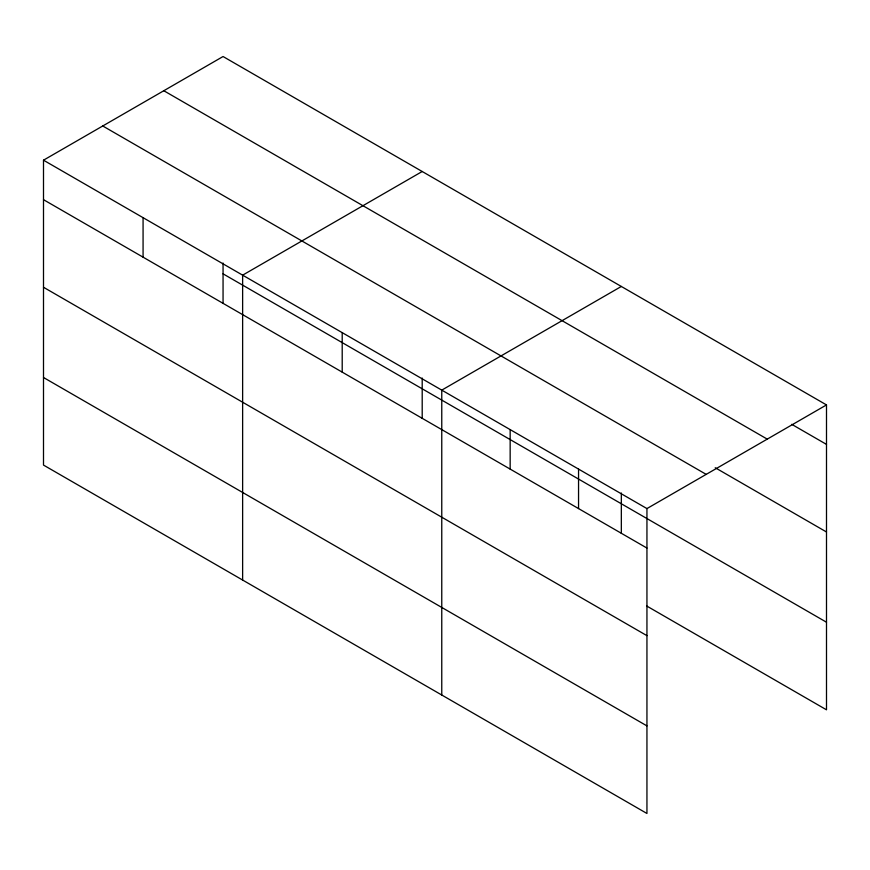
<?xml version="1.0" encoding="UTF-8"?>
<svg xmlns="http://www.w3.org/2000/svg" width="870" height="870" viewBox="0 0 870 870"><rect width="100%" height="100%" fill="white"/><g stroke="black" fill="none" stroke-linecap="round" stroke-linejoin="round"><path stroke-width="1.3" d="M646.943 635.655L646.943 508.58L43.5 160.189L43.5 465.08L646.943 813.472L646.943 635.655L43.5 287.263M646.834 606.075L826.5 709.811L826.5 404.92L223.057 56.528L43.5 160.189M422.2 171.499L242.632 275.159L242.632 580.051M621.332 286.458L441.764 390.13L441.764 695.021M646.943 508.58L826.5 404.92M791.722 424.321L826.5 444.396M163.81 90.73L767.242 439.122M715.227 467.734L826.5 531.983M102.758 125.987L706.19 474.378M223.057 273.832L826.5 622.224M43.5 199.676L646.943 548.067M43.5 377.504L646.943 725.895M621.332 492.996L621.332 533.408M578.55 469.104L578.55 508.58M510.157 429.617L510.157 469.093M422.2 378.026L422.2 418.448M342.204 332.644L342.204 372.132M223.057 263.055L223.057 303.478M143.071 217.674L143.071 257.161"/></g></svg>
